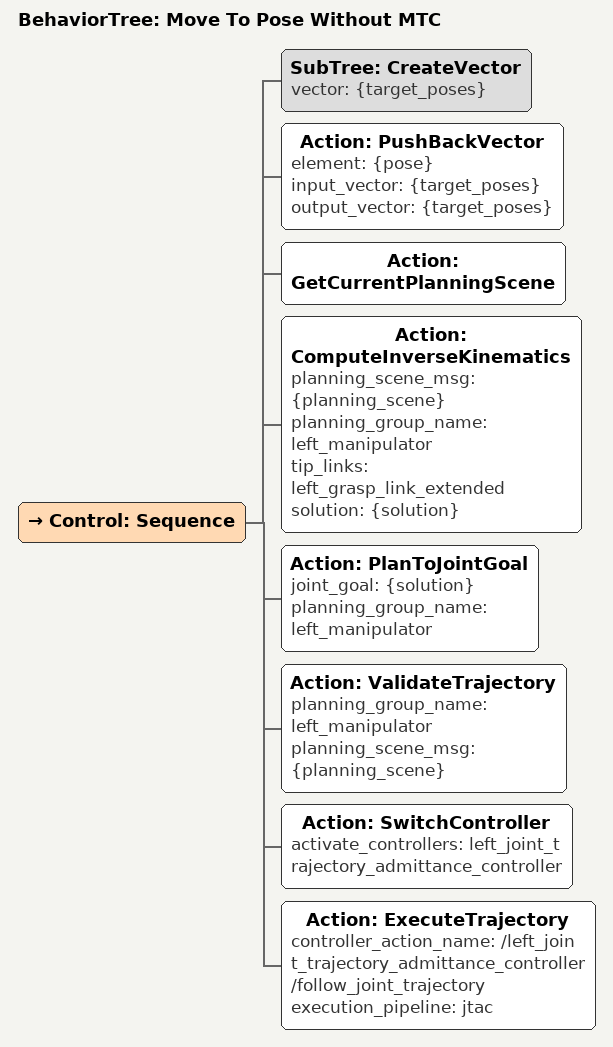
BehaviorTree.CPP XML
<?xml version='1.0' encoding='UTF-8'?>
<root BTCPP_format="4" main_tree_to_execute="Move To Pose Without MTC">
  <BehaviorTree ID="Move To Pose Without MTC">
    <Control ID="Sequence">
      <SubTree ID="CreateVector" vector="{target_poses}"/>
      <Action ID="PushBackVector" element="{pose}" input_vector="{target_poses}" output_vector="{target_poses}"/>
      <Action ID="GetCurrentPlanningScene"/>
      <Action ID="ComputeInverseKinematics" planning_scene_msg="{planning_scene}" planning_group_name="left_manipulator" tip_links="left_grasp_link_extended" solution="{solution}"/>
      <Action ID="PlanToJointGoal" joint_goal="{solution}" planning_group_name="left_manipulator"/>
      <Action ID="ValidateTrajectory" planning_group_name="left_manipulator" planning_scene_msg="{planning_scene}"/>
      <Action ID="SwitchController" activate_controllers="left_joint_trajectory_admittance_controller"/>
      <Action ID="ExecuteTrajectory" controller_action_name="/left_joint_trajectory_admittance_controller/follow_joint_trajectory" execution_pipeline="jtac"/>
    </Control>
  </BehaviorTree>
</root>
